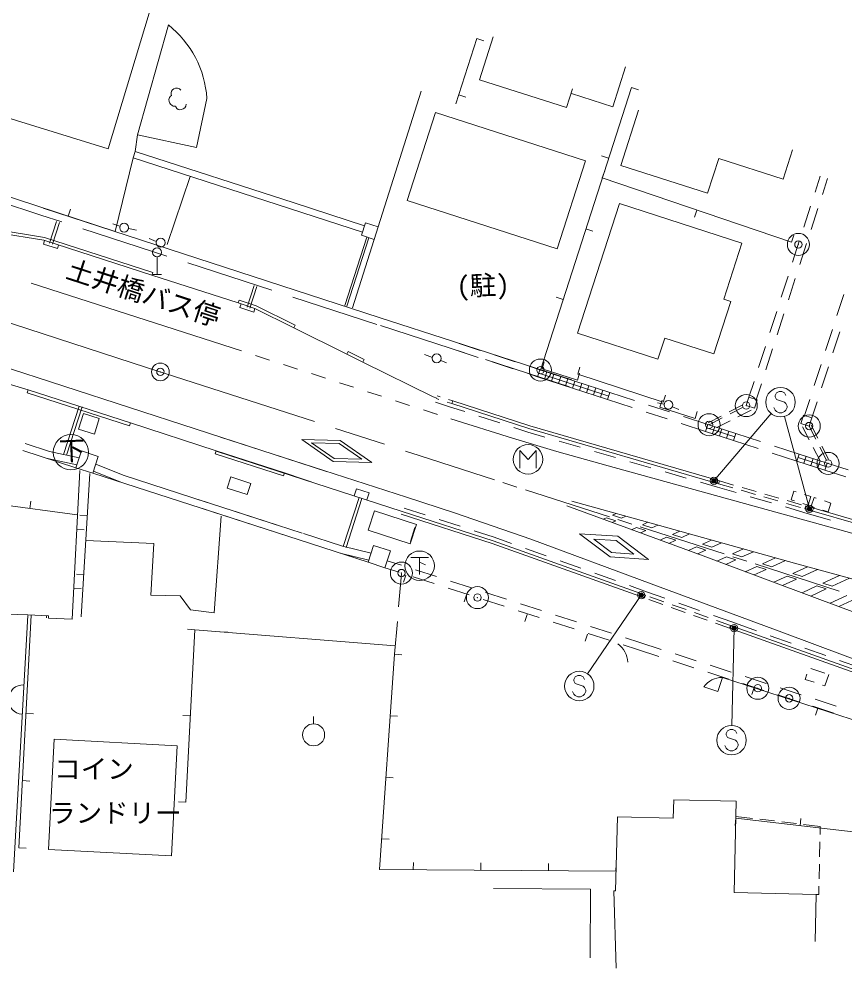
# Model space of a CAD drawing. Units: millimetres, scale not verified, with parts at other scales. Extents: x 40000 to 212862254, y 20000 to 40005403.
# Drawn here: x 450597 to 506631, y 242607 to 307025 of the extents above; entities that cross this region are included whole.
import ezdxf
from ezdxf.enums import TextEntityAlignment as Align

# ---------------------------------------------------------------- set-up
doc = ezdxf.new("R2010")
doc.units = ezdxf.units.MM
doc.header["$LTSCALE"] = 1000
doc.header["$PDMODE"] = 32
doc.header["$PDSIZE"] = 500
doc.linetypes.add('CHAIN', pattern=[18.5, 12, -1.5, 3.5, -1.5])
doc.linetypes.add('DASHED', pattern=[7.5, 6, -1.5])
for name, color, linetype, lineweight in [('M-BGD', 7, 'Continuous', 13), ('M-BMK', 2, 'CHAIN', 13), ('M-BMK-ROW', 30, 'Continuous', 13), ('M-BMK-SRVR', 3, 'Continuous', 13), ('M-STR-HTXT', 7, 'Continuous', 13), ('M-STR-STRC', 7, 'Continuous', 13)]:
    doc.layers.add(name, color=color, linetype=linetype, lineweight=lineweight)
doc.styles.add('ＭＳ ゴシック', font='')
doc.styles.get('ＭＳ ゴシック').set_extended_font_data('MS Gothic')

msp = doc.modelspace()

# ---------------------------------------------------------------- linework, layer by layer
at = {"layer": 'M-BGD'}
for p, q in [((459432, 307427), (456655, 298222)), ((458641, 299161), (460743, 306623)), ((480273, 301277), (481696, 305692)), ((481696, 305692), (482172, 305538)), ((481696, 305692), (482172, 305538)), ((481867, 302904), (482794, 305812)), ((490930, 301068), (491789, 303771)), ((481867, 302904), (487775, 301022)), ((460955, 302126), (460929, 302021)), ((461018, 302213), (460955, 302126)), ((461120, 302283), (461018, 302213)), ((461233, 302325), (461120, 302283)), ((461356, 302338), (461233, 302325)), ((461500, 302295), (461356, 302338)), ((461597, 302204), (461500, 302295)), ((487775, 301022), (488179, 302291)), ((490737, 297867), (492190, 302377)), ((492190, 302377), (492666, 302224)), ((460826, 301695), (460783, 301551)), ((460783, 301551), (460797, 301428)), ((460890, 301782), (460826, 301695)), ((460964, 301842), (460890, 301782)), ((460929, 302021), (460943, 301898)), ((460943, 301898), (460964, 301842)), ((463361, 301636), (462648, 298294)), ((477918, 302122), (473239, 287410)), ((480465, 301872), (480941, 301719)), ((488132, 301957), (490930, 301068)), ((456655, 298222), (446985, 301205)), ((460797, 301428), (460838, 301316)), ((460838, 301316), (460898, 301241)), ((460898, 301241), (460995, 301150)), ((460995, 301150), (461073, 301114)), ((461073, 301114), (461139, 301107)), ((461139, 301107), (461234, 301110)), ((461234, 301110), (461255, 301054)), ((461255, 301054), (461325, 300952)), ((461325, 300952), (461412, 300888)), ((461412, 300888), (461517, 300863)), ((461517, 300863), (461640, 300876)), ((461640, 300876), (461753, 300918)), ((461753, 300918), (461855, 300988)), ((461855, 300988), (461936, 301114)), ((461936, 301114), (461951, 301247)), ((476956, 294708), (478885, 300688)), ((489071, 297403), (478885, 300688)), ((458488, 298030), (458641, 299161)), ((458641, 299161), (462648, 298294)), ((457122, 292611), (439365, 298405)), ((458488, 298030), (458347, 297593)), ((469282, 294542), (458488, 298030)), ((486013, 283194), (490737, 297867)), ((490646, 297582), (490170, 297735)), ((502493, 296158), (503121, 298134)), ((457122, 292600), (458347, 297593)), ((458347, 297593), (473932, 292554)), ((487143, 291423), (489071, 297403)), ((498118, 297549), (497368, 295191)), ((498118, 297549), (502493, 296158)), ((460658, 291727), (462225, 296340)), ((490214, 296241), (490375, 296715)), ((504671, 295268), (505020, 296346)), ((503060, 291868), (490214, 296241)), ((505166, 295108), (505514, 296187)), ((469282, 294542), (474073, 292993)), ((487143, 291423), (476956, 294708)), ((475055, 286771), (452229, 294194)), ((453948, 293647), (454103, 294122)), ((496637, 294055), (496476, 293581)), ((503902, 292889), (504364, 294317)), ((504397, 292729), (504859, 294157)), ((452328, 292202), (445656, 293264)), ((457451, 292954), (456982, 293130)), ((474140, 293199), (473863, 292343)), ((474140, 293199), (474992, 292920)), ((445625, 293066), (452281, 292007)), ((458030, 292797), (458573, 292694)), ((489101, 292786), (489577, 292633)), ((452337, 291989), (452260, 291751)), ((452281, 292007), (459625, 289631)), ((459687, 289821), (452328, 292202)), ((459924, 291912), (459445, 292115)), ((474224, 292224), (472718, 287569)), ((472862, 287525), (474366, 292178)), ((473863, 292343), (474718, 292063)), ((503060, 291868), (503221, 292341)), ((503134, 290510), (503595, 291938)), ((452260, 291751), (453206, 291445)), ((453206, 291445), (453283, 291683)), ((503629, 290351), (504090, 291778)), ((459977, 290883), (459982, 289683)), ((459625, 289631), (459687, 289821)), ((459625, 289631), (465481, 287749)), ((459682, 289682), (460282, 289684)), ((502365, 288132), (502826, 289559)), ((502860, 287972), (503321, 289399)), ((487557, 287990), (487081, 288143)), ((498946, 287855), (498460, 288014)), ((506615, 288327), (506153, 286900)), ((465545, 287939), (465481, 287749)), ((465481, 287749), (466626, 287364)), ((466702, 287550), (465545, 287939)), ((465603, 287445), (465683, 287681)), ((465603, 287445), (466542, 287127)), ((466542, 287127), (466623, 287365)), ((466626, 287364), (469271, 286064)), ((469360, 286243), (466702, 287550)), ((480116, 285132), (475055, 286771)), ((501596, 285753), (502058, 287180)), ((502091, 285593), (502552, 287020)), ((469271, 286064), (469360, 286243)), ((469271, 286064), (472869, 284268)), ((505844, 285949), (505382, 284522)), ((506339, 285788), (505877, 284361)), ((488144, 282533), (480116, 285132)), ((480500, 284990), (481927, 284528)), ((500828, 283374), (501289, 284801)), ((472957, 284448), (472869, 284268)), ((472869, 284268), (473943, 283740)), ((474032, 283919), (472957, 284448)), ((478672, 284050), (478140, 284243)), ((480346, 284515), (481773, 284053)), ((482878, 284221), (484305, 283759)), ((501322, 283214), (501784, 284641)), ((445462, 283610), (451213, 281848)), ((473943, 283740), (474032, 283919)), ((473943, 283740), (478717, 281367)), ((479237, 283834), (479641, 283679)), ((482724, 283745), (484151, 283283)), ((485257, 283451), (485975, 283219)), ((486122, 283278), (486276, 283754)), ((486122, 283278), (486276, 283754)), ((505074, 283570), (504612, 282143)), ((485103, 282975), (485821, 282743)), ((485821, 282743), (485976, 283218)), ((485898, 282981), (490653, 281433)), ((485976, 283218), (490731, 281671)), ((486013, 283194), (486489, 283041)), ((488519, 282502), (486122, 283278)), ((486296, 282588), (486451, 283064)), ((486772, 282433), (486926, 282909)), ((488519, 282502), (488673, 282978)), ((488541, 282915), (488695, 283391)), ((488541, 282915), (488695, 283391)), ((494357, 281021), (488541, 282915)), ((505569, 283410), (505106, 281983)), ((487247, 282279), (487402, 282754)), ((487723, 282124), (487877, 282599)), ((488198, 281969), (488353, 282445)), ((488674, 281814), (488828, 282290)), ((500172, 281344), (500520, 282422)), ((500666, 281184), (501015, 282262)), ((451152, 281657), (451213, 281848)), ((458111, 279418), (451152, 281657)), ((451213, 281848), (458172, 279609)), ((489149, 281660), (489304, 282135)), ((489624, 281505), (489779, 281980)), ((490100, 281350), (490255, 281826)), ((490731, 281671), (492391, 281131)), ((478717, 281367), (478975, 281283)), ((478879, 281020), (479914, 280682)), ((478952, 281259), (479117, 281205)), ((479010, 281450), (479206, 281386)), ((479687, 281019), (479991, 280919)), ((479777, 281200), (480053, 281109)), ((479992, 280919), (480053, 281109)), ((490576, 281195), (492237, 280656)), ((494410, 280883), (493967, 280976)), ((494121, 280673), (494275, 281148)), ((494121, 280673), (494275, 281148)), ((494357, 281021), (494512, 281496)), ((504303, 281192), (503953, 280110)), ((504798, 281032), (504447, 279949)), ((454988, 280244), (454647, 279185)), ((454988, 280244), (456052, 279904)), ((479915, 280681), (480870, 280373)), ((493188, 280347), (494614, 279883)), ((493342, 280822), (494769, 280359)), ((496512, 279898), (494121, 280673)), ((494976, 280707), (495411, 280507)), ((496512, 279898), (496666, 280374)), ((498819, 280350), (499708, 280809)), ((498888, 280217), (499777, 280676)), ((499425, 280029), (500317, 280482)), ((455731, 278845), (456052, 279904)), ((458172, 279609), (458111, 279418)), ((458172, 279609), (463988, 277708)), ((481821, 280065), (483249, 279604)), ((495720, 280049), (497381, 279510)), ((497398, 279616), (498286, 280075)), ((497467, 279483), (498355, 279942)), ((497999, 279304), (498890, 279757)), ((454647, 279185), (455731, 278845)), ((484200, 279297), (485155, 278988)), ((485155, 278988), (486318, 278650)), ((495566, 279574), (497226, 279034)), ((497226, 279034), (497381, 279510)), ((497304, 279272), (499206, 278652)), ((497381, 279510), (499283, 278890)), ((497702, 278879), (497856, 279355)), ((498177, 278724), (498332, 279200)), ((498652, 278569), (498807, 279045)), ((504264, 278462), (503805, 279350)), ((504265, 279395), (504717, 278504)), ((504398, 279463), (504851, 278571)), ((464290, 278643), (476921, 274560)), ((487278, 278371), (488718, 277952)), ((499128, 278414), (500805, 277871)), ((499282, 278890), (500959, 278346)), ((452680, 277667), (454684, 277234)), ((454467, 276564), (454836, 277705)), ((454836, 277705), (455978, 277336)), ((463927, 277518), (463988, 277708)), ((463982, 277692), (476631, 273602)), ((463988, 277708), (468620, 276214)), ((484620, 276531), (484620, 277731)), ((484620, 277731), (485170, 277131)), ((485170, 277131), (485720, 277731)), ((485720, 277731), (485720, 276531)), ((489678, 277673), (491119, 277254)), ((501910, 278038), (503587, 277494)), ((505000, 277041), (504540, 277929)), ((504988, 277968), (505441, 277077)), ((505122, 278036), (505575, 277144)), ((452526, 277191), (454530, 276759)), ((455609, 276195), (455978, 277336)), ((468559, 276024), (463927, 277518)), ((501756, 277562), (503433, 277019)), ((503433, 277019), (503587, 277494)), ((503510, 277257), (505403, 276643)), ((503587, 277494), (505480, 276880)), ((503908, 276864), (504063, 277340)), ((504384, 276710), (504538, 277186)), ((504860, 276556), (505014, 277032)), ((454209, 266278), (454737, 276372)), ((454467, 276564), (455609, 276195)), ((492079, 276974), (493519, 276555)), ((505326, 276405), (506757, 275943)), ((505480, 276881), (506911, 276419)), ((455413, 276184), (454822, 266448)), ((455609, 276195), (469636, 271660)), ((455655, 276337), (457511, 275579)), ((464731, 275176), (464977, 275937)), ((464977, 275937), (466333, 275501)), ((468620, 276214), (468559, 276024)), ((471105, 275388), (468620, 276214)), ((494479, 276276), (495920, 275857)), ((466088, 274739), (464731, 275176)), ((466333, 275501), (466088, 274739)), ((473369, 274657), (473524, 275138)), ((473524, 275138), (474380, 274861)), ((496880, 275578), (498043, 275239)), ((498043, 275239), (499296, 274876)), ((498113, 275479), (499073, 275201)), ((498168, 275671), (499129, 275393)), ((499705, 275226), (500665, 274947)), ((474380, 274861), (474225, 274380)), ((499649, 275033), (500610, 274755)), ((500257, 274597), (501697, 274179)), ((501186, 274588), (502146, 274309)), ((501242, 274780), (502202, 274501)), ((503042, 274384), (503229, 274973)), ((503229, 274973), (503371, 274928)), ((503943, 274747), (504387, 274606)), ((504387, 274606), (504200, 274017)), ((504408, 273947), (504604, 274542)), ((504604, 274542), (504745, 274496)), ((454549, 273368), (448143, 274242)), ((451346, 273805), (451413, 274300)), ((462621, 273929), (474310, 270149)), ((478185, 273358), (476757, 273819)), ((502658, 273900), (503911, 273537)), ((502723, 274142), (503683, 273863)), ((502778, 274334), (503739, 274055)), ((503265, 274313), (503042, 274384)), ((504200, 274017), (503836, 274132)), ((503980, 273777), (504036, 273969)), ((504622, 273877), (504408, 273947)), ((505315, 274308), (505742, 274167)), ((505742, 274167), (505546, 273572)), ((455239, 273312), (454740, 273342)), ((464319, 273284), (463843, 266717)), ((474312, 272319), (474745, 273650)), ((474745, 273650), (477598, 272722)), ((503911, 273537), (505718, 273010)), ((503980, 273777), (513356, 271045)), ((505546, 273572), (505192, 273689)), ((477598, 272722), (477166, 271391)), ((477488, 272502), (477179, 271551)), ((480564, 272590), (479136, 273051)), ((454528, 272378), (455027, 272352)), ((477166, 271391), (474312, 272319)), ((482879, 271843), (481516, 272283)), ((459754, 271430), (455136, 271626)), ((459559, 267922), (459754, 271430)), ((474511, 270769), (472562, 271242)), ((474310, 270149), (474680, 271291)), ((474680, 271291), (475821, 270922)), ((484050, 271425), (482879, 271843)), ((472408, 270764), (474357, 270292)), ((475452, 269780), (475821, 270922)), ((486405, 270585), (484992, 271089)), ((474310, 270149), (475452, 269780)), ((475609, 270254), (476571, 269943)), ((477207, 270463), (478407, 270463)), ((477807, 270463), (477807, 269313)), ((477807, 270163), (478207, 269963)), ((488759, 269745), (487346, 270249)), ((454996, 269320), (454497, 269350)), ((475452, 269779), (476416, 269467)), ((476571, 269363), (476380, 267134)), ((477523, 269635), (478950, 269173)), ((491114, 268905), (489701, 269409)), ((476875, 269264), (476721, 268788)), ((477367, 269160), (478794, 268698)), ((479901, 268865), (481329, 268404)), ((454319, 268384), (454818, 268358)), ((479746, 268390), (481173, 267928)), ((482280, 268096), (483707, 267634)), ((493226, 268151), (492056, 268569)), ((494465, 267710), (493226, 268151)), ((461541, 267873), (459559, 267922)), ((462245, 266923), (461541, 267873)), ((480988, 267932), (480834, 267457)), ((482124, 267621), (483552, 267159)), ((493142, 267915), (493075, 267727)), ((494327, 267281), (493385, 267617)), ((494394, 267470), (493452, 267805)), ((496820, 266872), (495407, 267375)), ((436489, 267159), (451201, 266571)), ((463843, 266717), (462245, 266923)), ((484503, 266851), (485930, 266390)), ((484659, 267326), (486086, 266865)), ((495835, 266745), (494893, 267080)), ((495902, 266933), (494960, 267269)), ((497409, 266397), (496467, 266732)), ((451195, 266526), (450222, 249140)), ((450597, 250762), (451436, 266560)), ((451201, 266571), (452602, 266508)), ((452475, 266513), (452470, 266386)), ((452602, 266508), (452596, 266358)), ((452596, 266358), (454209, 266278)), ((476295, 266137), (476105, 263908)), ((485100, 266601), (484946, 266125)), ((486882, 266082), (488309, 265620)), ((487037, 266557), (488464, 266095)), ((497342, 266208), (496400, 266544)), ((499000, 266096), (497762, 266537)), ((498917, 265860), (497974, 266196)), ((500677, 265499), (499000, 266096)), ((462547, 265572), (461921, 253862)), ((462547, 265572), (462048, 265598)), ((462547, 265572), (476154, 264476)), ((464275, 265432), (464774, 265398)), ((489416, 265787), (490843, 265326)), ((498849, 265672), (497907, 266007)), ((489213, 265269), (489059, 264794)), ((489260, 265312), (490687, 264851)), ((491795, 265018), (492757, 264707)), ((503032, 264660), (501619, 265163)), ((491639, 264543), (492603, 264231)), ((492603, 264231), (494050, 263763)), ((492757, 264707), (494204, 264238)), ((505387, 263821), (503974, 264324)), ((476105, 263908), (476604, 263873)), ((495155, 263930), (496582, 263469)), ((507742, 262982), (506329, 263485)), ((495001, 263455), (496429, 262993)), ((497534, 263161), (498961, 262699)), ((504384, 262932), (505334, 262620)), ((497380, 262685), (498807, 262223)), ((499912, 262391), (501339, 261929)), ((503990, 262200), (504104, 262547)), ((504593, 262002), (503990, 262200)), ((505591, 262536), (505335, 261758)), ((499758, 261915), (501186, 261453)), ((500529, 261637), (500375, 261162)), ((502291, 261621), (503718, 261159)), ((505335, 261758), (505163, 261815)), ((502137, 261145), (503564, 260683)), ((504516, 260375), (505943, 259914)), ((504669, 260851), (506097, 260389)), ((451082, 259891), (451581, 259864)), ((462234, 259717), (461735, 259744)), ((470605, 259185), (470605, 259685)), ((475813, 259732), (476312, 259697)), ((504855, 260237), (504701, 259761)), ((450840, 255326), (451339, 255300)), ((475521, 255555), (476020, 255521)), ((461921, 253862), (461422, 253889)), ((461921, 253862), (461422, 253889)), ((499311, 253922), (499172, 247733)), ((499286, 252784), (499227, 252287)), ((499286, 252784), (508010, 251753)), ((500414, 252766), (499288, 252899)), ((501903, 252590), (500910, 252707)), ((503393, 252414), (502400, 252531)), ((503648, 252268), (503707, 252765)), ((505015, 252223), (503889, 252356)), ((505002, 251663), (505015, 252223)), ((475229, 251379), (475728, 251344)), ((450597, 250762), (451097, 250735)), ((504968, 250163), (504991, 251163)), ((477378, 249274), (477381, 249774)), ((481966, 249239), (481970, 249739)), ((486555, 249205), (486559, 249705)), ((491144, 249171), (491148, 249671)), ((504935, 248664), (504957, 249663)), ((504911, 247604), (504924, 248164)), ((489420, 247962), (482830, 248002)), ((489420, 247962), (489391, 243302)), ((499172, 247733), (504746, 247607)), ((504746, 247607), (504674, 244415)), ((504746, 247607), (504911, 247604))]:
    msp.add_line(p, q, dxfattribs=at)
at = {"layer": 'M-BGD', "linetype": 'DASHED'}
for p, q in [((452074, 293719), (439155, 297938)), ((474901, 286295), (452074, 293719)), ((453151, 293277), (452673, 291797)), ((453341, 293214), (452863, 291736)), ((466561, 288925), (466087, 287460)), ((466751, 288863), (466277, 287399)), ((487990, 282057), (474901, 286295)), ((443880, 280512), (452680, 277667)), ((454693, 280752), (453630, 277462)), ((454883, 280690), (453826, 277420)), ((443727, 280036), (454467, 276564)), ((455809, 276814), (457666, 276056)), ((457665, 276055), (469820, 272126)), ((473702, 274549), (472625, 271220)), ((473892, 274488), (472815, 271158)), ((462775, 274404), (472562, 271240))]:
    msp.add_line(p, q, dxfattribs=at)
at = {"layer": 'M-BGD'}
for points in [[(497368, 295191), (491475, 297069), (492675, 300845)], [(491377, 294512), (488528, 285710), (493986, 283938)], [(498460, 288014), (499692, 291814), (491377, 294512)], [(493986, 283938), (494456, 285359), (497779, 284287), (498946, 287855)], [(485821, 282743), (490576, 281195), (490731, 281671)], [(479992, 280919), (485228, 279227), (498113, 275479)], [(480053, 281109), (485287, 279419), (498168, 275671), (498113, 275479)], [(497226, 279034), (499128, 278414), (499283, 278890)], [(503433, 277019), (505326, 276405), (505480, 276880)], [(504036, 273969), (513412, 271237), (513356, 271045)], [(493075, 267727), (482734, 271416), (476557, 273411)], [(493142, 267915), (482799, 271606), (476616, 273602)], [(524059, 257216), (514991, 260134), (498917, 265860), (498849, 265672)], [(523998, 257025), (514927, 259945), (498849, 265672)], [(491144, 249171), (475083, 249291), (476105, 263908)], [(497113, 261688), (498068, 261382), (498367, 262337), (522156, 254636)], [(499311, 253922), (495061, 254018), (495024, 252782), (491239, 252878), (491110, 247843)], [(491110, 247843), (490986, 247848), (491154, 242607)]]:
    msp.add_lwpolyline(points, dxfattribs=at)
for points in [[(499987, 280785), (500169, 281348), (500735, 281165), (500553, 280602)], [(503873, 280134), (504441, 279954), (504261, 279385), (503693, 279565)], [(452992, 258141), (461351, 257697), (460954, 250212), (452594, 250656)]]:
    msp.add_lwpolyline(points, close=True, dxfattribs=at)
for centre, radius in [((457737, 292861), 300), ((460217, 291842), 300), ((459976, 291183), 300), ((478966, 283988), 300), ((494706, 280837), 300), ((454127, 277614), 1200), ((485170, 277131), 1000), ((497799, 275676), 150), ((497799, 275676), 120), ((497799, 275676), 90), ((497799, 275676), 60), ((497799, 275676), 30), ((497799, 275676), 20), ((504278, 273782), 150), ((504278, 273782), 120), ((504278, 273782), 90), ((504278, 273782), 60), ((504278, 273782), 30), ((504278, 273782), 20), ((477807, 269913), 1000), ((492859, 267915), 150), ((492859, 267915), 120), ((492859, 267915), 90), ((492859, 267915), 60), ((492859, 267915), 30), ((492859, 267915), 20), ((499172, 265671), 150), ((499172, 265671), 120), ((499172, 265671), 90), ((499172, 265671), 60), ((499172, 265671), 30), ((499172, 265671), 20), ((470605, 258435), 750)]:
    msp.add_circle(centre, radius, dxfattribs=at)
for centre, radius, start, end in [((456428, 301178), 6948, 3.78606, 51.61135), ((490403, 263338), 1534, 0.82765, 55.61591), ((498382, 260774), 1564, 90.56164, 144.24054), ((450876, 260828), 1000, 86.79625, 266.79625)]:
    msp.add_arc(centre, radius, start, end, dxfattribs=at)
for p in [(497799, 275676), (504278, 273782), (492859, 267915), (499172, 265671)]:
    msp.add_point(p, dxfattribs=at)
at = {"layer": 'M-BMK'}
for p, q in [((413029, 298367), (459247, 283379)), ((459247, 283379), (477775, 277400)), ((482893, 275748), (477775, 277400)), ((484416, 275257), (483464, 275564)), ((490697, 273230), (484987, 275072)), ((492219, 272738), (491268, 273046)), ((498500, 270711), (492790, 272554)), ((500023, 270220), (499071, 270527)), ((506304, 268193), (500594, 270036))]:
    msp.add_line(p, q, dxfattribs=at)
at = {"layer": 'M-BMK-ROW'}
for centre in [(503531, 291719), (486013, 283194), (499987, 280785), (497467, 279483), (504265, 279395), (505552, 276856), (476575, 269416), (481737, 267751), (500776, 261597), (502902, 260913)]:
    msp.add_circle(centre, 750, dxfattribs=at)
for p in [(503531, 291719), (486013, 283194), (499987, 280785), (497467, 279483), (504265, 279395), (505552, 276856), (476575, 269416), (481737, 267751), (500776, 261597), (502902, 260913)]:
    msp.add_point(p, dxfattribs=at)
at = {"layer": 'M-BMK-SRVR'}
msp.add_circle((460199, 283072), 600, dxfattribs=at)
msp.add_point((460199, 283072), dxfattribs=at)
at = {"layer": 'M-STR-HTXT'}
for p, q in [((502046, 281649), (501955, 281467)), ((502228, 281740), (502046, 281649)), ((502410, 281740), (502228, 281740)), ((502592, 281649), (502410, 281740)), ((502683, 281467), (502592, 281649)), ((501955, 281467), (501955, 281376)), ((501955, 281376), (502046, 281194)), ((502046, 281194), (502592, 281012)), ((502592, 281012), (502683, 280921)), ((502683, 280921), (502774, 280740)), ((497799, 275676), (501678, 280256)), ((501955, 280467), (501864, 280649)), ((502046, 280376), (501955, 280467)), ((502228, 280285), (502046, 280376)), ((502410, 280285), (502228, 280285)), ((502592, 280376), (502410, 280285)), ((502683, 280467), (502592, 280376)), ((502774, 280649), (502683, 280467)), ((502774, 280740), (502774, 280649)), ((504278, 273782), (502583, 280040)), ((492859, 267915), (489211, 262568)), ((499172, 265671), (499017, 259072)), ((488377, 262382), (488286, 262200)), ((488286, 262200), (488286, 262109)), ((488559, 262473), (488377, 262382)), ((488741, 262473), (488559, 262473)), ((488923, 262382), (488741, 262473)), ((489013, 262200), (488923, 262382)), ((488286, 262109), (488377, 261927)), ((488377, 261927), (488923, 261746)), ((488923, 261746), (489013, 261655)), ((489013, 261655), (489104, 261473)), ((488286, 261200), (488195, 261382)), ((488377, 261109), (488286, 261200)), ((488559, 261018), (488377, 261109)), ((488741, 261018), (488559, 261018)), ((488923, 261109), (488741, 261018)), ((489013, 261200), (488923, 261109)), ((489104, 261382), (489013, 261200)), ((489104, 261473), (489104, 261382)), ((498720, 258708), (498629, 258526)), ((498629, 258526), (498629, 258435)), ((498629, 258435), (498720, 258253)), ((498902, 258799), (498720, 258708)), ((499084, 258799), (498902, 258799)), ((499266, 258708), (499084, 258799)), ((499357, 258526), (499266, 258708)), ((498629, 257526), (498539, 257708)), ((498720, 258253), (499266, 258071)), ((499266, 258071), (499357, 257981)), ((499357, 257981), (499448, 257799)), ((499448, 257708), (499357, 257526)), ((499448, 257799), (499448, 257708)), ((498720, 257435), (498629, 257526)), ((498902, 257344), (498720, 257435)), ((499084, 257344), (498902, 257344)), ((499266, 257435), (499084, 257344)), ((499357, 257526), (499266, 257435))]:
    msp.add_line(p, q, dxfattribs=at)
for centre in [(502319, 281012), (488650, 261746), (498993, 258071)]:
    msp.add_circle(centre, 1000, dxfattribs=at)
at = {"layer": 'M-STR-STRC'}
for p, q in [((451434, 289103), (465705, 284490)), ((445468, 284748), (471472, 276320)), ((466656, 284182), (467607, 283874)), ((468559, 283567), (469510, 283259)), ((470461, 282952), (471413, 282644)), ((472364, 282336), (473316, 282029)), ((474266, 281723), (475217, 281415)), ((476168, 281108), (477120, 280800)), ((478071, 280492), (479022, 280185)), ((478660, 280302), (478980, 280198)), ((471943, 276984), (469801, 278474)), ((469801, 278474), (472410, 278410)), ((472410, 278410), (474552, 276920)), ((470462, 278258), (472345, 278211)), ((472008, 277183), (470462, 278258)), ((472345, 278211), (473891, 277136)), ((473891, 277136), (472008, 277183)), ((474552, 276920), (471943, 276984)), ((476911, 274569), (480174, 273515)), ((490494, 273164), (490280, 273066)), ((490494, 273164), (491124, 272960)), ((491147, 273465), (490896, 273349)), ((491528, 273145), (490896, 273349)), ((491818, 273278), (491528, 273145)), ((491124, 272960), (490876, 272847)), ((492532, 272505), (492208, 272357)), ((492532, 272505), (493166, 272301)), ((493313, 272863), (492936, 272690)), ((493570, 272486), (492936, 272690)), ((493985, 272676), (493570, 272486)), ((493166, 272301), (492808, 272137)), ((494574, 271846), (494140, 271647)), ((494574, 271846), (495208, 271641)), ((495476, 272259), (494978, 272031)), ((495612, 271826), (494978, 272031)), ((496146, 272070), (495612, 271826)), ((495208, 271641), (494739, 271426)), ((497634, 271652), (497020, 271371)), ((497654, 271166), (497020, 271371)), ((498304, 271464), (497654, 271166)), ((496616, 271186), (496071, 270936)), ((496616, 271186), (497250, 270981)), ((497250, 270981), (496671, 270716)), ((499799, 271049), (499062, 270711)), ((499696, 270507), (499062, 270711)), ((500474, 270863), (499696, 270507)), ((498658, 270526), (497998, 270224)), ((499292, 270322), (498595, 270002)), ((498658, 270526), (499292, 270322)), ((501975, 270450), (501104, 270052)), ((501738, 269847), (501104, 270052)), ((502650, 270265), (501738, 269847)), ((500700, 269867), (499921, 269510)), ((501334, 269662), (500517, 269288)), ((500700, 269867), (501334, 269662)), ((503162, 269387), (504160, 269848)), ((503793, 269183), (503162, 269387)), ((503793, 269183), (504831, 269662)), ((501864, 268787), (502760, 269201)), ((502459, 268566), (503392, 268997)), ((502760, 269201), (503392, 268997)), ((505194, 268728), (506322, 269250)), ((505824, 268524), (505194, 268728)), ((505824, 268524), (506993, 269064)), ((503780, 268075), (504793, 268543)), ((504375, 267854), (505423, 268338)), ((504793, 268543), (505423, 268338)), ((505695, 267362), (506823, 267884)), ((506289, 267141), (507453, 267679))]:
    msp.add_line(p, q, dxfattribs=at)
for points in [[(479936, 279893), (484108, 278569), (487134, 277674), (490620, 276705), (513632, 270337)], [(487811, 273974), (497054, 270575), (504992, 267625), (510609, 265530), (516401, 263399), (525457, 260413), (532924, 258004)], [(532954, 258498), (527785, 261087), (524550, 262686), (521650, 264141), (518812, 265441), (517072, 266175), (515691, 266646), (514355, 267037), (511704, 267769), (507241, 268995), (503262, 270096), (498972, 271276), (494502, 272532), (488151, 274298)], [(480174, 273515), (485359, 271713), (493534, 268690), (502400, 265397), (511018, 262188), (515747, 260475), (518240, 259615), (521039, 258712), (530230, 255735)], [(493345, 270344), (490740, 270511), (488657, 272084)], [(493345, 270344), (491262, 271917), (488657, 272084)]]:
    msp.add_lwpolyline(points, dxfattribs=at)
msp.add_lwpolyline([(492366, 270707), (491153, 271624), (489636, 271721), (490849, 270805)], close=True, dxfattribs=at)

# ---------------------------------------------------------------- texts
at = {"layer": 'M-BGD', "style": 'ＭＳ ゴシック'}
msp.add_text('土井橋バス停', height=1320, rotation=341.934, dxfattribs=at).set_placement((453915, 290107), align=Align.MIDDLE_LEFT)
for s, height, p in [('(駐)', 1320, (480354, 287823)), ('下', 1319, (453338, 276644))]:
    msp.add_text(s, height=height, rotation=2.084, dxfattribs=at).set_placement(p, align=Align.BOTTOM_LEFT)
for s, p in [('コイン', (455690, 255064)), ('ランドリー', (457142, 252078))]:
    msp.add_text(s, height=1320, dxfattribs=at).set_placement(p, align=Align.BOTTOM_CENTER)

doc.saveas('drawing.dxf')
